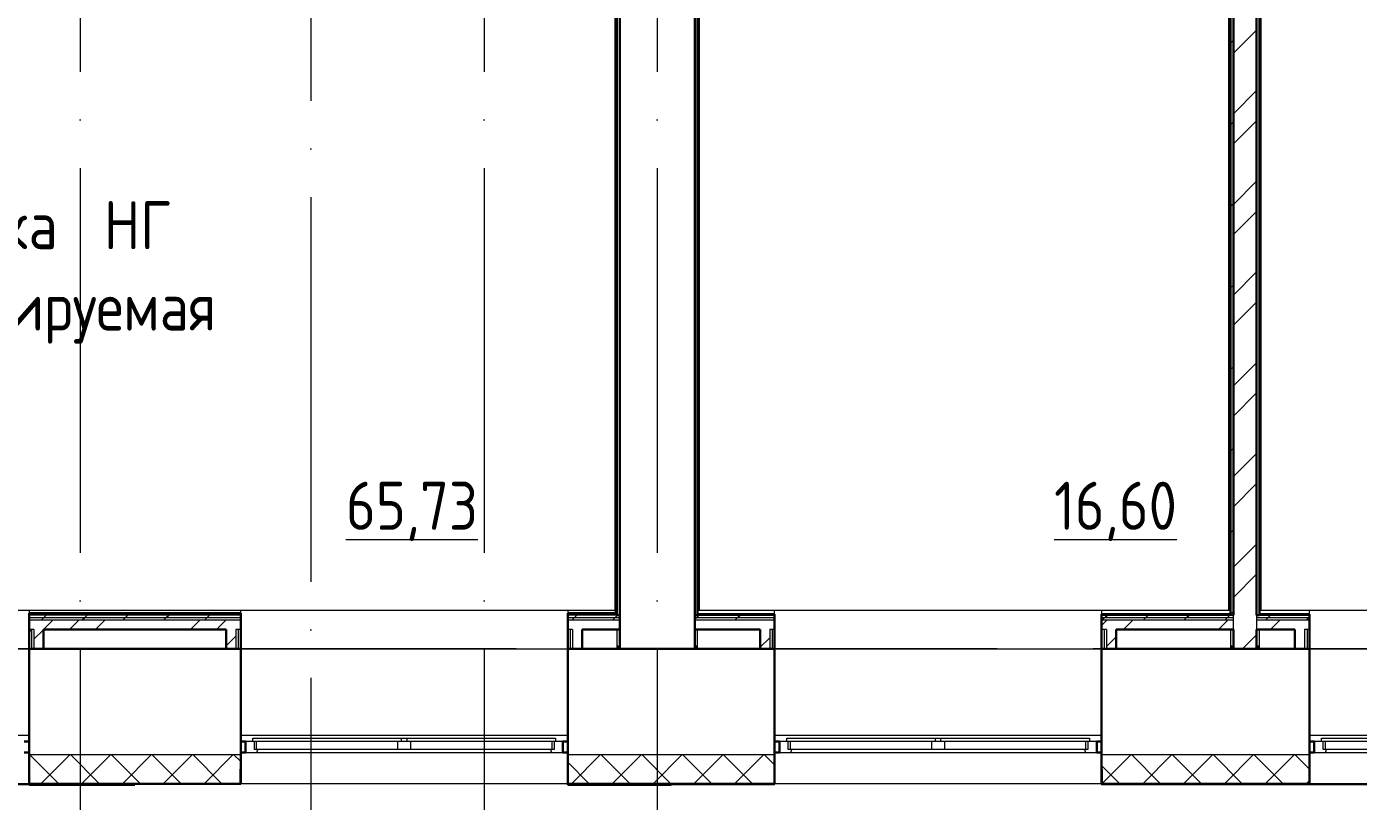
# Model space of a CAD drawing. Header units: millimetres. Extents: x -88595 to 880822, y -1054509 to -148035.
# Drawn here: x 312686 to 319608, y -283645 to -279617 of the extents above; entities that cross this region are included whole.
import ezdxf

# ---------------------------------------------------------------- set-up
doc = ezdxf.new("R2010")
doc.units = ezdxf.units.MM
doc.linetypes.add('ADSK_Линия сетки', pattern=[25, 20, -2.5, 0, -2.5])
for name, color, linetype, lineweight in [('_ Окна', 7, 'Continuous', 30), ('Аннотация', 7, 'Continuous', 20), ('Марки помещений', 7, 'Continuous', 20), ('Оборудование', 7, 'Continuous', 18), ('Ограждение', 7, 'Continuous', 9), ('Окна', 7, 'Continuous', 9), ('Оси', 7, 'Continuous', 9), ('Стены внутренние', 7, 'Continuous', 18), ('Стены наружные', 7, 'Continuous', 18), ('Стены штриховка', 7, 'Continuous', 9)]:
    doc.layers.add(name, color=color, linetype=linetype, lineweight=lineweight)
doc.styles.add('GOST Common_2', font='GOST_Common.ttf', dxfattribs={"width": 0.9, "height": 350})

# ---------------------------------------------------------------- blocks, each defined once
blk = doc.blocks.new('2 этаж')
at = {"layer": '_ Окна'}
for p, q in [((342032.5, 644474.5), (342007.5, 644474.5)), ((343157.5, 644474.5), (343132.5, 644474.5)), ((343157.5, 644416.5), (343157.5, 644474.5)), ((344832.5, 644474.5), (344807.5, 644474.5)), ((344807.5, 644474.5), (344807.5, 644416.5)), ((345932.5, 644474.5), (345907.5, 644474.5)), ((345932.5, 644416.5), (345932.5, 644474.5)), ((347607.5, 644474.5), (347582.5, 644474.5)), ((347582.5, 644474.5), (347582.5, 644416.5)), ((348712.5, 644474.5), (348687.5, 644474.5)), ((348712.5, 644416.5), (348712.5, 644474.5)), ((342007.5, 644416.5), (342032.5, 644416.5)), ((343132.5, 644416.5), (343157.5, 644416.5)), ((344807.5, 644416.5), (344832.5, 644416.5)), ((345907.5, 644416.5), (345932.5, 644416.5)), ((347582.5, 644416.5), (347607.5, 644416.5)), ((348687.5, 644416.5), (348712.5, 644416.5))]:
    blk.add_line(p, q, dxfattribs=at)
at = {"layer": '_ Окна', "lineweight": 18}
for p, q in [((343195.5, 644474.5), (343157.5, 644474.5)), ((343157.5, 644474.5), (343157.5, 644416.5)), ((343203.5, 644433.5), (343203.5, 644474.5)), ((344761.5, 644474.5), (344761.5, 644433.5)), ((344807.5, 644474.5), (344769.5, 644474.5)), ((344807.5, 644416.5), (344807.5, 644474.5)), ((345970.5, 644474.5), (345932.5, 644474.5)), ((345932.5, 644474.5), (345932.5, 644416.5)), ((345978.5, 644433.5), (345978.5, 644474.5)), ((347536.5, 644474.5), (347536.5, 644433.5)), ((347582.5, 644474.5), (347544.5, 644474.5)), ((347582.5, 644416.5), (347582.5, 644474.5)), ((348750.5, 644474.5), (348712.5, 644474.5)), ((348712.5, 644474.5), (348712.5, 644416.5)), ((348758.5, 644433.5), (348758.5, 644474.5)), ((343157.5, 644416.5), (343216.9, 644416.5)), ((343215.5, 644433.5), (343203.5, 644433.5)), ((343216.9, 644416.5), (343221.5, 644433.5)), ((344743.5, 644433.5), (344748.1, 644416.5)), ((344748.1, 644416.5), (344807.5, 644416.5)), ((344761.5, 644433.5), (344749.5, 644433.5)), ((345932.5, 644416.5), (345991.9, 644416.5)), ((345990.5, 644433.5), (345978.5, 644433.5)), ((345991.9, 644416.5), (345996.5, 644433.5)), ((347518.5, 644433.5), (347523.1, 644416.5)), ((347523.1, 644416.5), (347582.5, 644416.5)), ((347536.5, 644433.5), (347524.5, 644433.5)), ((348712.5, 644416.5), (348771.9, 644416.5)), ((348770.5, 644433.5), (348758.5, 644433.5)), ((348771.9, 644416.5), (348776.5, 644433.5))]:
    blk.add_line(p, q, dxfattribs=at)
at = {"layer": 'Ограждение'}
for p, q in [((345517.5, 645156.5), (345517.5, 650936.5)), ((348267.5, 650936.5), (348267.5, 645156.5)), ((345077.5, 650266.5), (345077.5, 645156.5)), ((348437.5, 645156.5), (348437.5, 649956.5)), ((339552.5, 645156.5), (345082.5, 645156.5)), ((340332.5, 645156.5), (342032.5, 645156.5)), ((342032.5, 645156.5), (342032.5, 645141.5)), ((343132.5, 645141.5), (343132.5, 645156.5)), ((343132.5, 645156.5), (344832.5, 645156.5)), ((344832.5, 645156.5), (344832.5, 645141.5)), ((345507.5, 645156.5), (348277.5, 645156.5)), ((345907.5, 645136.5), (345907.5, 645156.5)), ((345907.5, 645156.5), (347607.5, 645156.5)), ((347607.5, 645156.5), (347607.5, 645136.5)), ((348427.5, 645156.5), (351267.5, 645156.5)), ((348687.5, 645136.5), (348687.5, 645156.5)), ((348687.5, 645156.5), (350387.5, 645156.5)), ((345087.5, 645056.5), (345087.5, 644956.5)), ((345507.5, 644956.5), (345507.5, 645056.5)), ((348277.5, 645056.5), (348277.5, 644956.5)), ((348427.5, 644956.5), (348427.5, 645056.5)), ((340332.5, 644956.5), (342032.5, 644956.5)), ((343132.5, 644956.5), (344832.5, 644956.5)), ((345907.5, 644956.5), (347607.5, 644956.5)), ((348687.5, 644956.5), (350387.5, 644956.5)), ((340332.5, 644506.5), (342032.5, 644506.5)), ((343132.5, 644506.5), (344832.5, 644506.5)), ((345907.5, 644506.5), (347607.5, 644506.5)), ((348687.5, 644506.5), (350387.5, 644506.5))]:
    blk.add_line(p, q, dxfattribs=at)
at = {"layer": 'Окна'}
for p, q in [((343195.5, 644491.5), (343967.5, 644491.5)), ((343195.5, 644474.5), (343195.5, 644491.5)), ((343967.5, 644474.5), (343195.5, 644474.5)), ((343215.5, 644433.5), (343215.5, 644474.5)), ((343947.5, 644474.5), (343947.5, 644433.5)), ((343967.5, 644491.5), (343997.5, 644491.5)), ((343967.5, 644491.5), (343967.5, 644474.5)), ((343997.5, 644474.5), (343967.5, 644474.5)), ((343997.5, 644491.5), (344769.5, 644491.5)), ((343997.5, 644474.5), (343997.5, 644491.5)), ((344769.5, 644474.5), (343997.5, 644474.5)), ((344017.5, 644433.5), (344017.5, 644474.5)), ((344749.5, 644474.5), (344749.5, 644433.5)), ((344769.5, 644491.5), (344769.5, 644474.5)), ((345970.5, 644491.5), (346742.5, 644491.5)), ((345970.5, 644474.5), (345970.5, 644491.5)), ((346742.5, 644474.5), (345970.5, 644474.5)), ((345990.5, 644433.5), (345990.5, 644474.5)), ((346722.5, 644474.5), (346722.5, 644433.5)), ((346742.5, 644491.5), (346772.5, 644491.5)), ((346742.5, 644491.5), (346742.5, 644474.5)), ((346772.5, 644474.5), (346742.5, 644474.5)), ((346772.5, 644491.5), (347544.5, 644491.5)), ((346772.5, 644474.5), (346772.5, 644491.5)), ((347544.5, 644474.5), (346772.5, 644474.5)), ((346792.5, 644433.5), (346792.5, 644474.5)), ((347524.5, 644474.5), (347524.5, 644433.5)), ((347544.5, 644491.5), (347544.5, 644474.5)), ((348750.5, 644491.5), (349522.5, 644491.5)), ((348750.5, 644474.5), (348750.5, 644491.5)), ((349522.5, 644474.5), (348750.5, 644474.5)), ((348770.5, 644433.5), (348770.5, 644474.5)), ((343947.5, 644433.5), (343215.5, 644433.5)), ((343216.9, 644416.5), (344748.1, 644416.5)), ((344017.5, 644433.5), (343947.5, 644433.5)), ((344749.5, 644433.5), (344017.5, 644433.5)), ((346722.5, 644433.5), (345990.5, 644433.5)), ((345991.9, 644416.5), (347523.1, 644416.5)), ((346792.5, 644433.5), (346722.5, 644433.5)), ((347524.5, 644433.5), (346792.5, 644433.5)), ((349502.5, 644433.5), (348770.5, 644433.5)), ((348771.9, 644416.5), (350303.1, 644416.5))]:
    blk.add_line(p, q, dxfattribs=at)
at = {"layer": 'Оси', "linetype": 'ADSK_Линия сетки', "ltscale": 100}
for p, q in [((343497.5, 697307.1), (343497.5, 631330.4)), ((342297.5, 662456.5), (342297.5, 631330.4)), ((344397.5, 662456.5), (344397.5, 632600.4)), ((345297.5, 662456.5), (345297.5, 632600.4)), ((364564.8, 644956.5), (287625.2, 644956.5))]:
    blk.add_line(p, q, dxfattribs=at)
at = {"layer": 'Стены внутренние', "lineweight": 30}
for p, q in [((345102.5, 645056.5), (345102.5, 644956.5)), ((345492.5, 644956.5), (345492.5, 645056.5)), ((342032.5, 644956.5), (342032.5, 644254.5)), ((343057.5, 644956.5), (342107.5, 644956.5)), ((343132.5, 644254.5), (343132.5, 644956.5)), ((344832.5, 644956.5), (344832.5, 644254.5)), ((345832.5, 644956.5), (344907.5, 644956.5)), ((345907.5, 644254.5), (345907.5, 644956.5)), ((347607.5, 644956.5), (347607.5, 644254.5)), ((348292.5, 644956.5), (347682.5, 644956.5)), ((348612.5, 644956.5), (348412.5, 644956.5)), ((348687.5, 644254.5), (348687.5, 644956.5)), ((342032.5, 644254.5), (343132.5, 644254.5)), ((344832.5, 644254.5), (345907.5, 644254.5)), ((347607.5, 644254.5), (348687.5, 644254.5))]:
    blk.add_line(p, q, dxfattribs=at)
at = {"layer": 'Стены внутренние'}
for p, q in [((342032.5, 644406.5), (343132.5, 644406.5)), ((344832.5, 644406.5), (345907.5, 644406.5)), ((347607.5, 644406.5), (348687.5, 644406.5)), ((342032.5, 644254.5), (340332.5, 644254.5)), ((344832.5, 644254.5), (343132.5, 644254.5)), ((347607.5, 644254.5), (345907.5, 644254.5)), ((350387.5, 644254.5), (348687.5, 644254.5))]:
    blk.add_line(p, q, dxfattribs=at)
at = {"layer": 'Стены внутренние', "linetype": 'Continuous', "lineweight": 9}
for p, q in [((342032.5, 644405.6), (342033.4, 644406.5)), ((342185, 644256.5), (342035, 644406.5)), ((342095.5, 644256.5), (342245.5, 644406.5)), ((342397.1, 644256.5), (342247.1, 644406.5)), ((342307.7, 644256.5), (342457.7, 644406.5)), ((342609.2, 644256.5), (342459.2, 644406.5)), ((342519.8, 644256.5), (342669.8, 644406.5)), ((342821.4, 644256.5), (342671.4, 644406.5)), ((342731.9, 644256.5), (342881.9, 644406.5)), ((343033.5, 644256.5), (342883.5, 644406.5)), ((342944.1, 644256.5), (343094.1, 644406.5)), ((343132.5, 644369.6), (343095.6, 644406.5)), ((344853.2, 644256.5), (345003.2, 644406.5)), ((345154.8, 644256.5), (345004.8, 644406.5)), ((345065.4, 644256.5), (345215.4, 644406.5)), ((345367, 644256.5), (345217, 644406.5)), ((345277.5, 644256.5), (345427.5, 644406.5)), ((345579.1, 644256.5), (345429.1, 644406.5)), ((345489.6, 644256.5), (345639.6, 644406.5)), ((345791.2, 644256.5), (345641.2, 644406.5)), ((345701.8, 644256.5), (345851.8, 644406.5)), ((345907.5, 644352.4), (345853.4, 644406.5)), ((347611, 644256.5), (347761, 644406.5)), ((347912.5, 644256.5), (347762.5, 644406.5)), ((347823.1, 644256.5), (347973.1, 644406.5)), ((348124.7, 644256.5), (347974.7, 644406.5)), ((348035.2, 644256.5), (348185.2, 644406.5)), ((348336.8, 644256.5), (348186.8, 644406.5)), ((348247.4, 644256.5), (348397.4, 644406.5)), ((348548.9, 644256.5), (348398.9, 644406.5)), ((348459.5, 644256.5), (348609.5, 644406.5)), ((348687.1, 644330.5), (348611.1, 644406.5)), ((344942.7, 644256.5), (344832.5, 644366.7)), ((347700.4, 644256.5), (347607.5, 644349.4)), ((342162.3, 644256.5), (342161.1, 644254.5)), ((344977.9, 644256.5), (344976.8, 644254.5)), ((345212.5, 644256.5), (345211.4, 644254.5)), ((345233.3, 644254.5), (345232.1, 644256.5)), ((345467.9, 644254.5), (345466.7, 644256.5)), ((347675.5, 644255.2), (347675.1, 644254.5)), ((348028.2, 644256.5), (348027, 644254.5)), ((348671.6, 644256.5), (348685.5, 644270.4)), ((348685.5, 644266.6), (348687.5, 644266.6))]:
    blk.add_line(p, q, dxfattribs=at)
at = {"layer": 'Стены наружные', "lineweight": 30}
for p, q in [((345492.5, 650961.5), (345492.5, 645056.5)), ((345507.5, 645136.5), (345507.5, 650946.5)), ((348277.5, 650946.5), (348277.5, 645136.5)), ((348292.5, 645131.5), (348292.5, 650961.5)), ((348412.5, 650626.5), (348412.5, 645131.5)), ((345082.5, 650271.5), (345082.5, 645141.5)), ((345087.5, 645136.5), (345087.5, 650276.5)), ((345102.5, 645056.5), (345102.5, 650291.5)), ((348427.5, 645136.5), (348427.5, 649956.5)), ((343132.5, 645141.5), (342032.5, 645141.5)), ((342032.5, 645141.5), (342032.5, 645136.5)), ((342032.5, 645136.5), (342032.5, 644956.5)), ((342032.5, 645136.5), (343132.5, 645136.5)), ((343132.5, 645136.5), (342032.5, 645136.5)), ((343132.5, 645136.5), (343132.5, 645141.5)), ((343132.5, 644956.5), (343132.5, 645136.5)), ((345082.5, 645141.5), (344832.5, 645141.5)), ((344832.5, 645141.5), (344832.5, 645136.5)), ((344832.5, 645136.5), (344832.5, 644956.5)), ((344832.5, 645136.5), (345087.5, 645136.5)), ((345087.5, 645136.5), (344832.5, 645136.5)), ((345087.5, 645131.5), (345102.5, 645131.5)), ((345492.5, 645131.5), (345507.5, 645131.5)), ((345507.5, 645131.5), (345492.5, 645131.5)), ((345907.5, 645136.5), (345507.5, 645136.5)), ((345907.5, 644956.5), (345907.5, 645136.5)), ((348277.5, 645136.5), (347607.5, 645136.5)), ((347607.5, 645136.5), (347607.5, 644956.5)), ((348412.5, 645131.5), (348427.5, 645131.5)), ((348427.5, 645131.5), (348412.5, 645131.5)), ((348687.5, 645136.5), (348427.5, 645136.5)), ((348687.5, 644956.5), (348687.5, 645136.5)), ((342107.5, 645056.5), (343057.5, 645056.5)), ((342107.5, 644956.5), (342107.5, 645056.5)), ((343057.5, 645056.5), (343057.5, 644956.5)), ((344907.5, 645056.5), (345102.5, 645056.5)), ((344907.5, 644956.5), (344907.5, 645056.5)), ((345492.5, 645056.5), (345832.5, 645056.5)), ((345832.5, 645056.5), (345832.5, 644956.5)), ((347682.5, 645056.5), (348292.5, 645056.5)), ((347682.5, 644956.5), (347682.5, 645056.5)), ((348292.5, 645056.5), (348292.5, 644956.5)), ((348412.5, 644956.5), (348412.5, 645056.5)), ((348412.5, 645056.5), (348612.5, 645056.5)), ((348612.5, 645056.5), (348612.5, 644956.5)), ((342032.5, 644956.5), (342107.5, 644956.5)), ((343057.5, 644956.5), (343132.5, 644956.5)), ((344832.5, 644956.5), (344907.5, 644956.5)), ((345832.5, 644956.5), (345907.5, 644956.5)), ((347607.5, 644956.5), (347682.5, 644956.5)), ((348292.5, 644956.5), (348412.5, 644956.5)), ((348612.5, 644956.5), (348687.5, 644956.5)), ((342582.5, 644254.5), (342032.5, 644254.5)), ((342032.5, 644254.5), (342032.5, 644249.5)), ((342032.5, 644249.5), (342582.5, 644249.5)), ((342582.5, 644249.5), (342582.5, 644254.5)), ((345370, 644254.5), (344832.5, 644254.5)), ((344832.5, 644254.5), (344832.5, 644249.5)), ((344832.5, 644249.5), (345370, 644249.5)), ((345370, 644249.5), (345370, 644254.5))]:
    blk.add_line(p, q, dxfattribs=at)
at = {"layer": 'Стены наружные', "linetype": 'Continuous', "lineweight": 9}
for p, q in [((345082.5, 648162.7), (345087.5, 648167.7)), ((348277.5, 648105), (348292.5, 648120)), ((348292.5, 648052.5), (348412.5, 648172.5)), ((345082.5, 648092), (345087.5, 648097)), ((345082.5, 648021.3), (345087.5, 648026.3)), ((345082.5, 647950.6), (345087.5, 647955.6)), ((345082.5, 647879.9), (345087.5, 647884.9)), ((348292.5, 647738.2), (348412.5, 647858.2)), ((345082.5, 647809.2), (345087.5, 647814.2)), ((345082.5, 647738.4), (345087.5, 647743.4)), ((348277.5, 647680.8), (348292.5, 647695.8)), ((348292.5, 647581), (348412.5, 647701)), ((345082.5, 647667.7), (345087.5, 647672.7)), ((345082.5, 647597), (345087.5, 647602)), ((345082.5, 647526.3), (345087.5, 647531.3)), ((345082.5, 647455.6), (345087.5, 647460.6)), ((345082.5, 647384.9), (345087.5, 647389.9)), ((348292.5, 647266.7), (348412.5, 647386.7)), ((345082.5, 647314.2), (345087.5, 647319.2)), ((345082.5, 647243.5), (345087.5, 647248.5)), ((348277.5, 647256.5), (348292.5, 647271.5)), ((348292.5, 647109.6), (348412.5, 647229.6)), ((345082.5, 647172.8), (345087.5, 647177.8)), ((345082.5, 647102.1), (345087.5, 647107.1)), ((345082.5, 647031.3), (345087.5, 647036.3)), ((345082.5, 646960.6), (345087.5, 646965.6)), ((345082.5, 646889.9), (345087.5, 646894.9)), ((348292.5, 646795.3), (348412.5, 646915.3)), ((345082.5, 646819.2), (345087.5, 646824.2)), ((348277.5, 646832.2), (348292.5, 646847.2)), ((345082.5, 646748.5), (345087.5, 646753.5)), ((348292.5, 646638.1), (348412.5, 646758.1)), ((345082.5, 646677.8), (345087.5, 646682.8)), ((345082.5, 646607.1), (345087.5, 646612.1)), ((345082.5, 646536.4), (345087.5, 646541.4)), ((345082.5, 646465.7), (345087.5, 646470.7)), ((345082.5, 646394.9), (345087.5, 646399.9)), ((348277.5, 646408), (348292.5, 646423)), ((348292.5, 646323.8), (348412.5, 646443.8)), ((345082.5, 646324.2), (345087.5, 646329.2)), ((345082.5, 646253.5), (345087.5, 646258.5)), ((348292.5, 646166.6), (348412.5, 646286.6)), ((345082.5, 646182.8), (345087.5, 646187.8)), ((345082.5, 646112.1), (345087.5, 646117.1)), ((345082.5, 646041.4), (345087.5, 646046.4)), ((345082.5, 645970.7), (345087.5, 645975.7)), ((348277.5, 645983.7), (348292.5, 645998.7)), ((348292.5, 645852.3), (348412.5, 645972.3)), ((345082.5, 645900), (345087.5, 645905)), ((345082.5, 645829.3), (345087.5, 645834.3)), ((345082.5, 645758.5), (345087.5, 645763.5)), ((348292.5, 645695.2), (348412.5, 645815.2)), ((345082.5, 645687.8), (345087.5, 645692.8)), ((345082.5, 645617.1), (345087.5, 645622.1)), ((345082.5, 645546.4), (345087.5, 645551.4)), ((348277.5, 645559.4), (348292.5, 645574.4)), ((345082.5, 645475.7), (345087.5, 645480.7)), ((348292.5, 645380.9), (348412.5, 645500.9)), ((345082.5, 645405), (345087.5, 645410)), ((345082.5, 645334.3), (345087.5, 645339.3)), ((348292.5, 645223.7), (348412.5, 645343.7)), ((345082.5, 645263.6), (345087.5, 645268.6)), ((342056.3, 645136.5), (342061.3, 645141.5)), ((342109.5, 645119), (342122, 645131.5)), ((342127, 645136.5), (342132, 645141.5)), ((342197.7, 645136.5), (342202.7, 645141.5)), ((342268.4, 645136.5), (342273.4, 645141.5)), ((342321.6, 645119), (342334.1, 645131.5)), ((342334.1, 645131.5), (342339.1, 645136.5)), ((342339.1, 645136.5), (342344.1, 645141.5)), ((342409.8, 645136.5), (342414.8, 645141.5)), ((342480.6, 645136.5), (342485.6, 645141.5)), ((342533.8, 645119), (342546.3, 645131.5)), ((342551.3, 645136.5), (342556.3, 645141.5)), ((342622, 645136.5), (342627, 645141.5)), ((342692.7, 645136.5), (342697.7, 645141.5)), ((342745.9, 645119), (342758.4, 645131.5)), ((342758.4, 645131.5), (342763.4, 645136.5)), ((342763.4, 645136.5), (342768.4, 645141.5)), ((342834.1, 645136.5), (342839.1, 645141.5)), ((342904.8, 645136.5), (342909.8, 645141.5)), ((342958, 645119), (342970.5, 645131.5)), ((342975.5, 645136.5), (342980.5, 645141.5)), ((343046.2, 645136.5), (343051.2, 645141.5)), ((343117, 645136.5), (343122, 645141.5)), ((344867.2, 645119), (344879.7, 645131.5)), ((344879.7, 645131.5), (344884.7, 645136.5)), ((344884.7, 645136.5), (344889.7, 645141.5)), ((344955.4, 645136.5), (344960.4, 645141.5)), ((345026.1, 645136.5), (345031.1, 645141.5)), ((345079.4, 645119), (345091.9, 645131.5)), ((345082.5, 645192.9), (345087.5, 645197.9)), ((345503.6, 645119), (345516.1, 645131.5)), ((345715.7, 645119), (345728.2, 645131.5)), ((345728.2, 645131.5), (345733.2, 645136.5)), ((347624.9, 645119), (347637.4, 645131.5)), ((347837.1, 645119), (347849.6, 645131.5)), ((347849.6, 645131.5), (347854.6, 645136.5)), ((348049.2, 645119), (348061.7, 645131.5)), ((348261.3, 645119), (348273.8, 645131.5)), ((348273.8, 645131.5), (348278.8, 645136.5)), ((348278.8, 645136.5), (348292.5, 645150.2)), ((348473.5, 645119), (348486, 645131.5)), ((342097, 645106.5), (342109.5, 645119)), ((342108.3, 645056.5), (342158.3, 645106.5)), ((342243.2, 645056.5), (342293.2, 645106.5)), ((342309.1, 645106.5), (342321.6, 645119)), ((342378.2, 645056.5), (342428.2, 645106.5)), ((342521.3, 645106.5), (342533.8, 645119)), ((342733.4, 645106.5), (342745.9, 645119)), ((342871.6, 645056.5), (342921.6, 645106.5)), ((342945.5, 645106.5), (342958, 645119)), ((343006.5, 645056.5), (343056.5, 645106.5)), ((344854.7, 645106.5), (344867.2, 645119)), ((345066.9, 645106.5), (345079.4, 645119)), ((345492.5, 645107.9), (345503.6, 645119)), ((345703.2, 645106.5), (345715.7, 645119)), ((347607.5, 645077.5), (347636.5, 645106.5)), ((347612.4, 645106.5), (347624.9, 645119)), ((347721.4, 645056.5), (347771.4, 645106.5)), ((347824.6, 645106.5), (347837.1, 645119)), ((348036.7, 645106.5), (348049.2, 645119)), ((348214.9, 645056.5), (348264.9, 645106.5)), ((348248.8, 645106.5), (348261.3, 645119)), ((348461, 645106.5), (348473.5, 645119)), ((348484.7, 645056.5), (348534.7, 645106.5)), ((348673.1, 645106.5), (348685.6, 645119)), ((348685.6, 645119), (348687.5, 645120.9)), ((342032.5, 645042), (342045, 645054.5)), ((342045, 645054.5), (342047, 645056.5)), ((342057.5, 645005.7), (342107.5, 645055.7)), ((343057.5, 644972.5), (343107.5, 645022.5)), ((343107.5, 645056.3), (343107.7, 645056.5)), ((345832.5, 644964.1), (345882.5, 645014.1)), ((347632.5, 644967.6), (347682.5, 645017.6)), ((348339.6, 644956.5), (348412.5, 645029.4)), ((342161.1, 644254.5), (342158.2, 644249.5)), ((342395.2, 644253.5), (342392.9, 644249.5)), ((344976.8, 644254.5), (344974.6, 644250.8)), ((345211.4, 644254.5), (345208.5, 644249.5)), ((345236.1, 644249.5), (345233.3, 644254.5))]:
    blk.add_line(p, q, dxfattribs=at)
at = {"layer": 'Стены наружные'}
for p, q in [((345087.5, 644971.5), (345095, 644971.5)), ((345095, 644971.5), (345095, 644956.5)), ((345500, 644971.5), (345507.5, 644971.5)), ((345500, 644956.5), (345500, 644971.5)), ((348277.5, 644971.5), (348285, 644971.5)), ((348285, 644956.5), (348285, 644971.5)), ((348420, 644971.5), (348427.5, 644971.5)), ((348420, 644971.5), (348420, 644956.5)), ((342032.5, 644249.5), (336992.5, 644249.5)), ((345907.5, 644249.5), (345370, 644249.5)), ((345907.5, 644249.5), (345907.5, 644254.5)), ((347607.5, 644254.5), (347607.5, 644249.5)), ((350942.5, 644249.5), (347607.5, 644249.5)), ((348147.5, 644249.5), (348147.5, 644254.5))]:
    blk.add_line(p, q, dxfattribs=at)
at = {"layer": 'Стены штриховка'}
for p, q in [((343132.5, 645131.5), (342032.5, 645131.5)), ((345087.5, 645131.5), (344832.5, 645131.5)), ((345087.5, 645131.5), (345087.5, 645136.5)), ((345507.5, 645136.5), (345507.5, 645131.5)), ((345507.5, 645131.5), (345907.5, 645131.5)), ((345907.5, 645131.5), (345507.5, 645131.5)), ((347607.5, 645131.5), (348292.5, 645131.5)), ((348292.5, 645131.5), (347607.5, 645131.5)), ((348292.5, 645056.5), (348292.5, 645131.5)), ((348412.5, 645131.5), (348412.5, 645056.5)), ((348427.5, 645136.5), (348427.5, 645131.5)), ((348427.5, 645131.5), (348687.5, 645131.5)), ((348687.5, 645131.5), (348427.5, 645131.5)), ((342032.5, 645119), (343132.5, 645119)), ((342032.5, 645106.5), (343132.5, 645106.5)), ((344832.5, 645119), (345102.5, 645119)), ((344832.5, 645106.5), (345102.5, 645106.5)), ((345492.5, 645119), (345907.5, 645119)), ((345492.5, 645106.5), (345907.5, 645106.5)), ((347607.5, 645119), (348292.5, 645119)), ((347607.5, 645106.5), (348292.5, 645106.5)), ((348412.5, 645119), (348687.5, 645119)), ((348412.5, 645106.5), (348687.5, 645106.5)), ((342057.5, 645056.5), (342032.5, 645056.5)), ((342045, 645056.5), (342045, 644956.5)), ((342057.5, 645056.5), (342057.5, 644956.5)), ((343132.5, 645056.5), (343107.5, 645056.5)), ((343107.5, 645056.5), (343107.5, 644956.5)), ((343120, 645056.5), (343120, 644956.5)), ((344857.5, 645056.5), (344832.5, 645056.5)), ((344845, 645056.5), (344845, 644956.5)), ((344857.5, 645056.5), (344857.5, 644956.5)), ((345907.5, 645056.5), (345882.5, 645056.5)), ((345882.5, 645056.5), (345882.5, 644956.5)), ((345895, 645056.5), (345895, 644956.5)), ((347632.5, 645056.5), (347607.5, 645056.5)), ((347620, 645056.5), (347620, 644956.5)), ((347632.5, 645056.5), (347632.5, 644956.5)), ((348687.5, 645056.5), (348662.5, 645056.5)), ((348662.5, 645056.5), (348662.5, 644956.5)), ((348675, 645056.5), (348675, 644956.5)), ((342034.5, 644330.5), (342032.5, 644330.5)), ((342034.5, 644330.5), (342034.5, 644256.5)), ((343132.5, 644330.5), (343130.5, 644330.5)), ((343130.5, 644256.5), (343130.5, 644330.5)), ((344834.5, 644330.5), (344832.5, 644330.5)), ((344834.5, 644330.5), (344834.5, 644256.5)), ((345907.5, 644330.5), (345905.5, 644330.5)), ((345905.5, 644256.5), (345905.5, 644330.5)), ((347609.5, 644330.5), (347607.5, 644330.5)), ((347609.5, 644330.5), (347609.5, 644256.5)), ((348687.5, 644330.5), (348685.5, 644330.5)), ((348685.5, 644256.5), (348685.5, 644330.5)), ((342034.5, 644256.5), (343130.5, 644256.5)), ((344834.5, 644256.5), (345905.5, 644256.5)), ((347609.5, 644256.5), (348685.5, 644256.5))]:
    blk.add_line(p, q, dxfattribs=at)
at = {"layer": 'Аннотация', "style": 'GOST Common_2', "width": 0.9}
for s, p in [('Перегородка', (340527.5, 647034)), ('НГ', (342420.6, 647034)), ('трансформируемая', (340527.5, 646610.7))]:
    blk.add_text(s, height=250, dxfattribs=at).set_placement(p)
at = {"layer": 'Марки помещений', "style": 'GOST Common_2', "width": 0.9}
for s, p in [('%%U65,73', (343679.6, 645574.9)), ('%%U16,60', (347360.3, 645574.9))]:
    blk.add_text(s, height=250, dxfattribs=at).set_placement(p)

msp = doc.modelspace()

# ---------------------------------------------------------------- block references
at = {"layer": 'Оборудование', "color": 5, "true_color": 0x0000ff}
msp.add_blockref('2 этаж', (-29334.2, -927808.4), dxfattribs=at)

doc.saveas('drawing.dxf')
